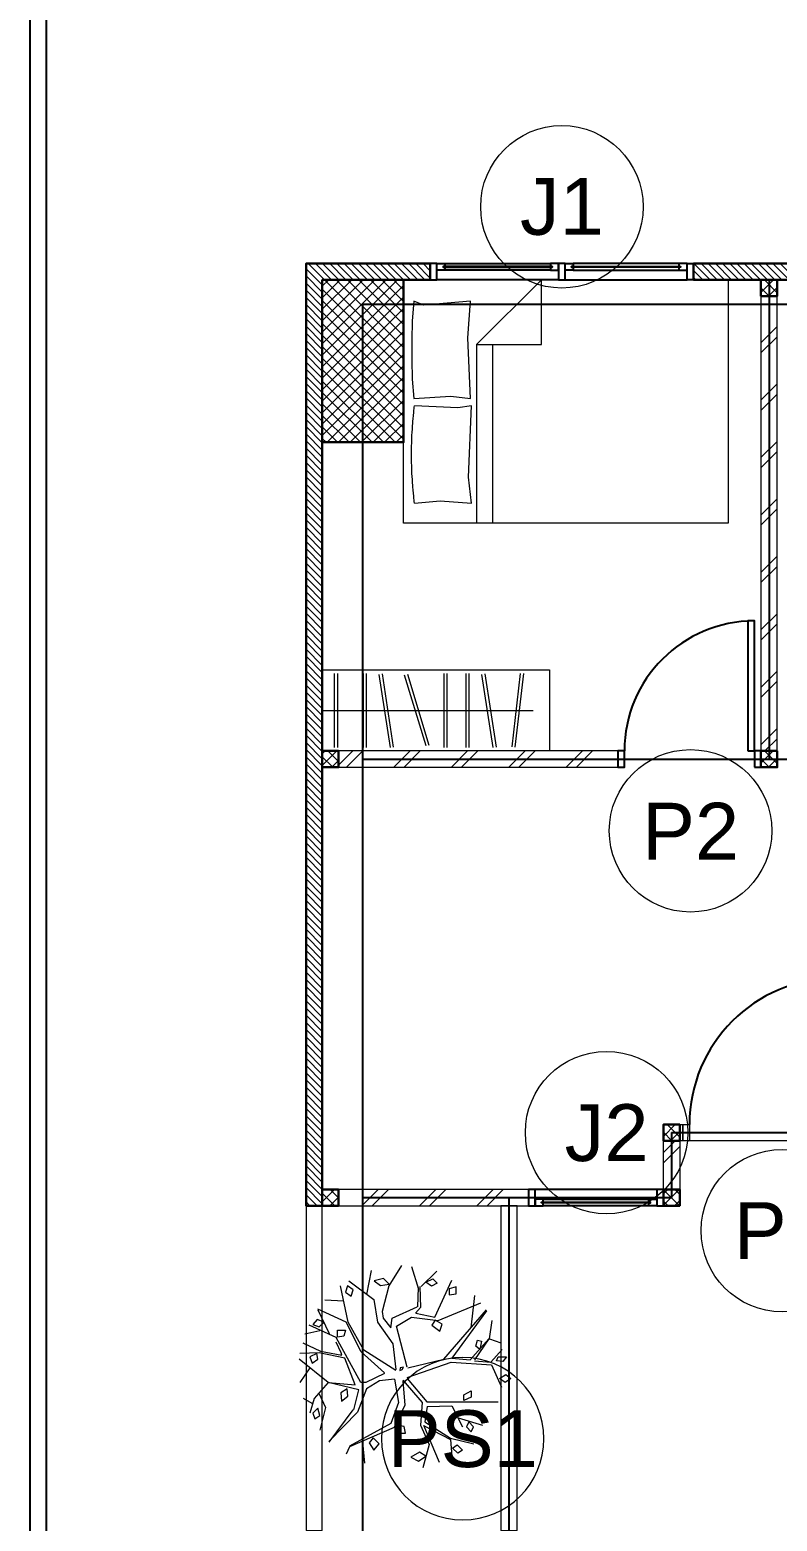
# Model space of a CAD drawing. Header units: millimetres. Extents: x -108 to 357, y -17 to 192.
# Drawn here: x 119.12 to 123.72, y 6.1 to 15.29 of the extents above; entities that cross this region are included whole.
import ezdxf
from ezdxf.enums import TextEntityAlignment as Align

# ---------------------------------------------------------------- set-up
doc = ezdxf.new("R2010")
doc.units = ezdxf.units.MM
for name, color, linetype, lineweight in [('ars', 11, 'Continuous', 0), ('KACA', 151, 'Continuous', 5), ('KOL', 1, 'Continuous', 30), ('KOLOM', 4, 'Continuous', 9), ('lan', 7, 'Continuous', 15), ('NOT', 7, 'Continuous', 20), ('POHON', 62, 'Continuous', 5), ('tem', 5, 'Continuous', 20)]:
    doc.layers.add(name, color=color, linetype=linetype, lineweight=lineweight)
doc.layers.add('as', color=1, linetype='Continuous', plot=False)
doc.layers.add('Kusen', color=30, linetype='Continuous')
doc.styles.add('ATTR', font='romans.shx', dxfattribs={"width": 0.8, "height": 0.56})
doc.styles.add('S', font='simplex', dxfattribs={"width": 0.75})
doc.styles.get("Standard").update_dxf_attribs({"font": 'arial.ttf'})
pattern_1 = [(45, (0.09994, 0.1431), (-0.1767767, 0.1767767), []), (45, (0.16244, 0.1431), (-0.1767767, 0.1767767), [])]

# ---------------------------------------------------------------- blocks, each defined once
blk = doc.blocks.new('NAV')
blk.add_circle((0, -0.4), 0.4)
at = {"style": 'S', "width": 0.75, "flags": 4}
blk.add_attdef('AV', text='', height=0.3, dxfattribs=at).set_placement((0, -0.4), align=Align.MIDDLE)
blk = doc.blocks.new('bola-3')
at = {"layer": 'POHON'}
for p, q in [((-0.799, 1.609), (-0.703, 2.138)), ((-0.045, 2.245), (-0.318, 1.803)), ((0.177, 2.226), (0.328, 1.732)), ((0.387, 1.789), (0.731, 2.125)), ((-1.212, 1.009), (-1.377, 1.803)), ((-1.198, 1.908), (-0.648, 1.503)), ((-0.318, 1.803), (-0.469, 1.238)), ((0.315, 1.344), (0.328, 1.767)), ((0.356, 1.785), (0.37, 1.327)), ((0.686, 1.115), (1.057, 1.926)), ((-1.308, 1.468), (-1.721, 1.485)), ((-0.648, 1.503), (-0.566, 1.009)), ((-0.249, 1.097), (0.301, 1.344)), ((0.37, 1.327), (0.26, 1.203)), ((0.755, 1.044), (1.69, 1.432)), ((1.553, 1.591), (1.47, 0.886)), ((-1.253, 1.009), (-1.872, 1.291)), ((-1.872, 1.274), (-1.625, 0.762)), ((-0.923, 0.357), (-1.253, 1.009)), ((-0.868, 0.392), (-1.212, 1.009)), ((-0.566, 1.009), (-0.236, 0.533)), ((-0.469, 1.238), (-0.442, 1.097)), ((-0.442, 1.097), (-0.277, 0.886)), ((-0.277, 0.886), (-0.249, 1.097)), ((-0.153, 0.921), (0.177, 1.115)), ((0.177, 1.115), (0.755, 1.044)), ((0.273, 1.203), (0.686, 1.115)), ((0.879, 0.198), (1.814, 1.274)), ((1.814, 1.256), (1.057, 0.216)), ((1.883, 0.639), (1.938, 1.044)), ((-1.831, 0.815), (-2.161, 0.745)), ((-1.473, 0.674), (-2.065, 0.939)), ((-0.937, -0.313), (-1.473, 0.674)), ((0.081, 0.022), (-0.153, 0.921)), ((-1.845, 0.339), (-2.271, 0.322)), ((-2.202, 0.551), (-1.817, 0.374)), ((-1.281, 0.216), (-1.845, 0.339)), ((-1.817, 0.374), (-1.35, 0.286)), ((-1.363, 0.339), (-1.473, 0.568)), ((-1.35, 0.286), (-1.363, 0.339)), ((-0.414, -0.102), (-0.923, 0.357)), ((-0.167, -0.049), (-0.868, 0.392)), ((-0.236, 0.533), (-0.167, -0.031)), ((1.456, 0.18), (1.869, 0.639)), ((1.869, 0.639), (1.553, 0.18)), ((1.883, 0.639), (2.13, 0.551)), ((1.91, 0.128), (2.158, 0.41)), ((-1.652, -0.313), (-2.285, 0.198)), ((-2.051, 0.004), (-2.271, -0.313)), ((-1.061, -0.366), (-1.281, 0.216)), ((0.081, -0.207), (1.044, 0.128)), ((0.095, 0.004), (0.879, 0.198)), ((1.044, 0.128), (1.924, 0.075)), ((1.057, 0.216), (1.456, 0.18)), ((1.553, 0.163), (1.91, 0.128)), ((1.924, 0.075), (2.144, -0.419)), ((-1.652, -0.313), (-1.955, -0.666)), ((-0.978, -0.472), (-1.652, -0.313)), ((-1.639, -0.313), (-1.061, -0.366)), ((-0.827, -0.313), (-0.937, -0.313)), ((-0.414, -0.119), (-0.827, -0.313)), ((-0.524, -0.278), (-0.813, -0.454)), ((-0.194, -0.243), (-0.524, -0.278)), ((-0.194, -0.243), (-0.112, -0.754)), ((-0.015, -0.26), (0.411, -0.754)), ((-0.015, -0.278), (0.026, -0.807)), ((0.081, -0.225), (0.507, -0.736)), ((-1.845, -0.56), (-1.707, -0.86)), ((-1.088, -0.913), (-0.978, -0.472)), ((-0.813, -0.454), (-1.006, -0.966)), ((-1.996, -0.772), (-2.189, -0.666)), ((-1.955, -0.666), (-2.051, -0.983)), ((-1.707, -0.86), (-1.831, -1.354)), ((-1.625, -1.618), (-1.102, -0.913)), ((-1.006, -0.966), (-1.625, -1.6)), ((-0.112, -0.754), (-0.277, -1.213)), ((0.026, -0.807), (-0.208, -1.301)), ((0.411, -0.754), (0.37, -1.248)), ((0.521, -0.842), (0.466, -1.177)), ((0.507, -0.736), (2.075, -0.736)), ((0.521, -0.842), (1.057, -0.825)), ((1.057, -0.825), (1.291, -1.283)), ((-0.277, -1.213), (-1.185, -1.706)), ((-0.208, -1.301), (-1.185, -1.724)), ((0.37, -1.248), (0.562, -1.671)), ((0.438, -1.248), (0.782, -2.059)), ((0.452, -1.265), (1.03, -1.565)), ((0.466, -1.177), (1.03, -1.53)), ((1.195, -1.089), (1.731, -1.248)), ((-0.896, -1.618), (-0.854, -2.077)), ((1.03, -1.53), (1.539, -1.653)), ((1.03, -1.565), (1.057, -1.936)), ((-1.185, -1.724), (-1.253, -1.883)), ((0.562, -1.671), (0.425, -2.182))]:
    blk.add_line(p, q, dxfattribs=at)
for points in [[(-0.435, 1.966), (-0.641, 1.913), (-0.504, 1.807), (-0.311, 1.842)], [(-1.226, 1.803), (-1.267, 1.662), (-1.143, 1.573), (-1.102, 1.715)], [(0.49, 1.882), (0.641, 1.953), (0.738, 1.864), (0.614, 1.794)], [(1.155, 1.778), (1.001, 1.734), (1.001, 1.602), (1.155, 1.624)], [(-1.735, 1.009), (-1.886, 1.062), (-1.982, 0.956), (-1.845, 0.903)], [(0.691, 1.051), (0.622, 0.941), (0.794, 0.809), (0.846, 0.963)], [(-1.441, 0.676), (-1.441, 0.831), (-1.269, 0.831), (-1.303, 0.698)], [(1.671, 0.412), (1.585, 0.478), (1.62, 0.61), (1.706, 0.588)], [(-1.9, 0.322), (-2.051, 0.251), (-1.996, 0.11), (-1.872, 0.198)], [(-0.002, 0.022), (-0.07, 0.004), (-0.084, -0.049), (-0.029, -0.031)], [(2.034, 0.163), (2.075, 0.251), (2.254, 0.251), (2.171, 0.145)], [(2.099, -0.225), (2.237, -0.137), (2.347, -0.225), (2.223, -0.313)], [(-1.236, -0.454), (-1.374, -0.543), (-1.36, -0.719), (-1.222, -0.613)], [(1.319, -0.706), (1.319, -0.582), (1.484, -0.494), (1.484, -0.635)], [(-1.872, -0.878), (-1.982, -0.983), (-1.941, -1.107), (-1.831, -1.036)], [(-0.167, -1.261), (-0.167, -1.367), (-0.098, -1.42), (0.04, -1.42), (0.012, -1.279), (-0.07, -1.261)], [(1.43, -1.175), (1.379, -1.285), (1.482, -1.396), (1.534, -1.285)], [(-0.667, -1.528), (-0.753, -1.638), (-0.65, -1.792), (-0.53, -1.66)], [(0.485, -1.924), (0.347, -1.836), (0.158, -1.947), (0.33, -2.035)], [(1.069, -1.748), (1.173, -1.682), (1.293, -1.792), (1.19, -1.858)]]:
    blk.add_lwpolyline(points, close=True, dxfattribs=at)
at = {"layer": 'POHON', "style": 'ATTR', "width": 0.8, "flags": 9}
blk.add_attdef('ESTCODE', (-0.07, 0.004), '', height=0.00000926, dxfattribs=at)
blk = doc.blocks.new('k2')
at = {"layer": 'ars'}
h = blk.add_hatch(dxfattribs=at)
h.set_pattern_fill('_USER', color=256, scale=0.05, angle=45, double=1, pattern_type=0)
h.set_pattern_definition([(45, (0, -5), (-0.03535534, 0.03535534), []), (135, (0, -5), (-0.03535534, -0.03535534), [])])
h.paths.add_polyline_path([(-0.25, -0.5), (0.25, -0.5), (0.25, 0.5), (-0.25, 0.5)])
at = {"layer": 'KOL'}
blk.add_lwpolyline([(-0.25, -0.5), (0.25, -0.5), (0.25, 0.5), (-0.25, 0.5)], close=True, dxfattribs=at)
blk = doc.blocks.new('T. J1')
at = {"layer": 'Kusen'}
for p, q in [((-0.7188, 0.1), (-0.0688, 0.1)), ((0.7212, 0.1), (0.0712, 0.1)), ((-0.0188, 0), (-0.7688, 0)), ((-0.0688, 0.06), (-0.7188, 0.06)), ((0.0212, 0), (0.7712, 0)), ((0.0712, 0.06), (0.7212, 0.06))]:
    blk.add_line(p, q, dxfattribs=at)
for points in [[(-0.8088, 0), (-0.7688, 0), (-0.7688, 0.1), (-0.8088, 0.1)], [(-0.0188, 0), (0.0212, 0), (0.0212, 0.1), (-0.0188, 0.1)], [(0.8112, 0), (0.7712, 0), (0.7712, 0.1), (0.8112, 0.1)]]:
    blk.add_lwpolyline(points, close=True, dxfattribs=at)
for points in [[(-0.7188, 0.0775), (-0.7188, 0.06), (-0.7688, 0.06), (-0.7688, 0.1), (-0.7188, 0.1), (-0.7188, 0.0825), (-0.7288, 0.0825), (-0.7288, 0.0775), (-0.7188, 0.0775)], [(-0.0688, 0.0775), (-0.0688, 0.06), (-0.0188, 0.06), (-0.0188, 0.1), (-0.0688, 0.1), (-0.0688, 0.0825), (-0.0588, 0.0825), (-0.0588, 0.0775), (-0.0688, 0.0775)], [(0.0712, 0.0775), (0.0712, 0.06), (0.0212, 0.06), (0.0212, 0.1), (0.0712, 0.1), (0.0712, 0.0825), (0.0612, 0.0825), (0.0612, 0.0775), (0.0712, 0.0775)], [(0.7212, 0.0775), (0.7212, 0.06), (0.7712, 0.06), (0.7712, 0.1), (0.7212, 0.1), (0.7212, 0.0825), (0.7312, 0.0825), (0.7312, 0.0775), (0.7212, 0.0775)]]:
    blk.add_lwpolyline(points, dxfattribs=at)
at = {"layer": 'Kusen', "color": 141}
for points in [[(-0.7288, 0.0775), (-0.0588, 0.0775), (-0.0588, 0.0825), (-0.7288, 0.0825)], [(0.7312, 0.0775), (0.0612, 0.0775), (0.0612, 0.0825), (0.7312, 0.0825)]]:
    blk.add_lwpolyline(points, close=True, dxfattribs=at)
blk = doc.blocks.new('P.80')
at = {"layer": 'Kusen'}
for points in [[(-69.8094, -74.8368), (-69.7694, -74.8368), (-69.7694, -74.0368), (-69.8094, -74.0368)], [(-70.6094, -74.9368), (-70.5694, -74.9368), (-70.5694, -74.8368), (-70.6094, -74.8368)], [(-69.7694, -74.9368), (-69.7294, -74.9368), (-69.7294, -74.8368), (-69.7694, -74.8368)]]:
    blk.add_lwpolyline(points, close=True, dxfattribs=at)
blk.add_arc((-69.7694, -74.8368), 0.8, 90, 180, dxfattribs=at)
blk = doc.blocks.new('K 10.10')
at = {"layer": 'ars'}
h = blk.add_hatch(dxfattribs=at)
h.set_pattern_fill('_USER', color=256, scale=0.05, angle=45, double=1, pattern_type=0)
h.set_pattern_definition([(45, (0, 0), (-0.035355339, 0.035355339), []), (135, (0, 0), (-0.035355339, -0.035355339), [])])
h.paths.add_polyline_path([(1560.5383, 1380.4069), (1560.6383, 1380.4069), (1560.6383, 1380.5069), (1560.5383, 1380.5069)])
at = {"layer": 'KOL'}
blk.add_lwpolyline([(1560.5383, 1380.4069), (1560.6383, 1380.4069), (1560.6383, 1380.5069), (1560.5383, 1380.5069)], close=True, dxfattribs=at)
blk = doc.blocks.new('P-90')
at = {"layer": 'Kusen'}
blk.add_lwpolyline([(374.6908, -21.5979), (374.7408, -21.5979), (374.7408, -22.4979), (374.6908, -22.4979)], close=True, dxfattribs=at)
at = {"layer": 'Kusen', "lineweight": 9}
for points in [[(373.8008, -22.4979), (373.8408, -22.4979), (373.8408, -22.5979), (373.8008, -22.5979)], [(374.7408, -22.4979), (374.7808, -22.4979), (374.7808, -22.5979), (374.7408, -22.5979)]]:
    blk.add_lwpolyline(points, close=True, dxfattribs=at)
at = {"layer": 'Kusen'}
blk.add_arc((374.7408, -22.4979), 0.9, 90, 180, dxfattribs=at)
blk = doc.blocks.new('BED1')
at = {"color": 0, "linetype": 'Continuous'}
for points in [[(1.9976, 0), (1.9976, 1.4976), (0, 1.4976), (0, 0), (1.9976, 0)], [(1.5484, 1.0993), (1.1489, 1.0993), (1.1489, 1.4976), (1.5484, 1.0993)], [(1.9346, 1.3656), (1.9443, 1.2458), (1.9467, 1.1259), (1.9467, 1.0061), (1.9443, 0.8862), (1.9346, 0.7663), (1.707, 0.7809), (1.586, 0.7663), (1.6017, 1.1404), (1.586, 1.3656), (1.8717, 1.3426), (1.9346, 1.3656)], [(1.4492, 1.0993), (1.4492, 0)], [(1.5484, 1.0993), (1.5484, 0)], [(1.9298, 0.1235), (1.7724, 0.138), (1.5799, 0.1235), (1.5981, 0.2833), (1.5799, 0.7228), (1.6634, 0.7094), (1.9298, 0.7228)], [(1.9298, 0.1235), (1.931, 0.1332), (1.9322, 0.1429), (1.9334, 0.1513), (1.9346, 0.161), (1.9346, 0.1707), (1.9358, 0.1804), (1.937, 0.1889), (1.9383, 0.1985), (1.9383, 0.2082), (1.9395, 0.2179), (1.9407, 0.2264), (1.9407, 0.2361), (1.9419, 0.2458), (1.9419, 0.2542), (1.9431, 0.2639), (1.9431, 0.2736), (1.9443, 0.2833), (1.9443, 0.2918), (1.9455, 0.3015), (1.9455, 0.3111), (1.9455, 0.3208), (1.9467, 0.3293), (1.9467, 0.339), (1.9467, 0.3487), (1.9467, 0.3584), (1.9479, 0.3668), (1.9479, 0.3765), (1.9479, 0.3862), (1.9479, 0.3959), (1.9479, 0.4044), (1.9479, 0.414), (1.9479, 0.4237), (1.9479, 0.4334), (1.9479, 0.4419), (1.9479, 0.4516), (1.9479, 0.4613), (1.9479, 0.4709), (1.9479, 0.4794), (1.9467, 0.4891), (1.9467, 0.4988), (1.9467, 0.5085), (1.9467, 0.5169), (1.9455, 0.5266), (1.9455, 0.5363), (1.9455, 0.546), (1.9443, 0.5545), (1.9443, 0.5642), (1.9431, 0.5738), (1.9431, 0.5835), (1.9419, 0.592), (1.9419, 0.6017), (1.9407, 0.6114), (1.9407, 0.6199), (1.9395, 0.6295), (1.9383, 0.6392), (1.9383, 0.6489), (1.937, 0.6574), (1.9358, 0.6671), (1.9346, 0.6768), (1.9346, 0.6864), (1.9334, 0.6949), (1.9322, 0.7046), (1.931, 0.7143), (1.9298, 0.7228)]]:
    blk.add_lwpolyline(points, dxfattribs=at)
blk = doc.blocks.new('LEMARI1')
for points in [[(0.6998, 0.4988), (-0.6998, 0.4988)], [(-0.6998, 0), (0.6998, 0), (0.6998, 0.4988), (-0.6998, 0.4988), (-0.6998, 0)], [(-0.5387, 0.4758), (-0.4855, 0.023)], [(-0.4685, 0.0254), (-0.5206, 0.477)], [(-0.3002, 0.4746), (-0.3705, 0.0242)], [(-0.3523, 0.0218), (-0.2821, 0.4709)], [(-0.2034, 0.477), (-0.2034, 0.0218)], [(-0.1852, 0.0218), (-0.1852, 0.477)], [(-0.0678, 0.477), (-0.0678, 0.0218)], [(-0.0496, 0.0218), (-0.0496, 0.477)], [(0.1755, 0.4722), (0.0436, 0.0363)], [(0.0605, 0.0315), (0.1937, 0.4673)], [(0.3317, 0.4746), (0.2627, 0.0242)], [(0.2797, 0.0218), (0.3499, 0.4709)], [(0.4286, 0.477), (0.4286, 0.0218)], [(0.4467, 0.0218), (0.4467, 0.477)], [(0.6053, 0.477), (0.6053, 0.0218)], [(0.6235, 0.0218), (0.6235, 0.477)], [(0.6998, 0.2494), (-0.5993, 0.2494)]]:
    blk.add_lwpolyline(points)
blk = doc.blocks.new('T. J2')
at = {"layer": 'KACA', "color": 141}
blk.add_lwpolyline([(-0.3792, 0.0775), (0.2908, 0.0775), (0.2908, 0.0825), (-0.3792, 0.0825)], close=True, dxfattribs=at)
at = {"layer": 'Kusen'}
for p, q in [((-0.3692, 0.1), (0.2808, 0.1)), ((-0.4192, 0), (0.3308, 0)), ((0.2808, 0.06), (-0.3692, 0.06))]:
    blk.add_line(p, q, dxfattribs=at)
for points in [[(-0.4592, 0), (-0.4192, 0), (-0.4192, 0.1), (-0.4592, 0.1)], [(0.3308, 0), (0.3708, 0), (0.3708, 0.1), (0.3308, 0.1)]]:
    blk.add_lwpolyline(points, close=True, dxfattribs=at)
for points in [[(-0.3692, 0.0775), (-0.3692, 0.06), (-0.4192, 0.06), (-0.4192, 0.1), (-0.3692, 0.1), (-0.3692, 0.0825), (-0.3792, 0.0825), (-0.3792, 0.0775), (-0.3692, 0.0775)], [(0.2808, 0.0775), (0.2808, 0.06), (0.3308, 0.06), (0.3308, 0.1), (0.2808, 0.1), (0.2808, 0.0825), (0.2908, 0.0825), (0.2908, 0.0775), (0.2808, 0.0775)]]:
    blk.add_lwpolyline(points, dxfattribs=at)
blk = doc.blocks.new('A-2')
at = {"layer": 'ars'}
h = blk.add_hatch(dxfattribs=at)
h.set_pattern_fill('ANSI31', color=256, scale=0.25, angle=180, style=0)
h.set_pattern_definition([(135, (-37.18285, 6.66774), (0.02209709, 0.02209709), [])])
h.paths.add_polyline_path([(-36.4178, 14.4677), (-37.0828, 14.4677), (-37.1828, 14.4677), (-37.1828, 8.6677), (-37.0828, 8.6677), (-37.0828, 14.3677), (-36.4178, 14.3677)])
h = blk.add_hatch(dxfattribs=at)
h.set_pattern_fill('ANSI31', color=256, scale=0.25, angle=180, style=0)
h.set_pattern_definition([(135, (-524.11158, -325.731844), (0.0220970869, 0.0220970869), [])])
h.paths.add_polyline_path([(-34.7978, 14.3677), (-33.8728, 14.3677), (-33.8728, 14.4677), (-34.7978, 14.4677)])
h = blk.add_hatch(dxfattribs=at)
h.set_pattern_fill('TEMBOK', color=256, scale=0.25)
h.set_pattern_definition(pattern_1)
h.paths.add_polyline_path([(-34.2828, 11.4677), (-34.3828, 11.4677), (-34.3828, 14.2677), (-34.2828, 14.2677)])
h = blk.add_hatch(dxfattribs=at)
h.set_pattern_fill('TEMBOK', color=256, scale=0.25)
h.set_pattern_definition(pattern_1)
h.paths.add_polyline_path([(-36.9828, 11.3677), (-35.2628, 11.3677), (-35.2628, 11.4677), (-36.9828, 11.4677)])
h = blk.add_hatch(dxfattribs=at)
h.set_pattern_fill('TEMBOK', color=256, scale=0.25)
h.set_pattern_definition([(45, (-0.50006, -6.2569), (-0.1767767, 0.1767767), []), (45, (-0.43756, -6.2569), (-0.1767767, 0.1767767), [])])
h.paths.add_polyline_path([(-34.8828, 8.7677), (-34.9828, 8.7677), (-34.9828, 9.0677), (-34.8828, 9.0677)])
h = blk.add_hatch(dxfattribs=at)
h.set_pattern_fill('TEMBOK', color=256, scale=0.25)
h.set_pattern_definition([(45, (-0.45006, -2.5569), (-0.1767767, 0.1767767), []), (45, (-0.38756, -2.5569), (-0.1767767, 0.1767767), [])])
h.paths.add_polyline_path([(-36.9828, 8.6677), (-35.8128, 8.6677), (-35.8128, 8.7677), (-36.9828, 8.7677)])
for p, q in [((-38.8828, 17.0677), (-38.8828, -0.2323)), ((-38.7828, 16.7677), (-38.7828, -0.1323))]:
    blk.add_line(p, q)
at = {"layer": 'as'}
for p, q in [((-34.3328, 14.3677), (-34.3328, 11.4177)), ((-36.8328, 14.2177), (37.5672, 14.2177)), ((-36.8328, 1.1177), (-36.8328, 14.2177)), ((-36.8328, 11.4177), (-30.6328, 11.4177)), ((-34.9328, 9.1177), (-34.9328, 8.7177)), ((-34.9328, 9.1177), (-33.8328, 9.1177)), ((-36.8328, 8.7177), (-34.9328, 8.7177)), ((-35.9328, 6.6177), (-35.9328, 8.7177))]:
    blk.add_line(p, q, dxfattribs=at)
at = {"layer": 'KOL'}
blk.add_lwpolyline([(-36.4178, 14.4677), (-37.0828, 14.4677), (-37.1828, 14.4677), (-37.1828, 8.6677), (-37.0828, 8.6677), (-37.0828, 14.3677), (-36.4178, 14.3677), (-36.4178, 14.4677)], dxfattribs=at)
blk.add_lwpolyline([(-34.7978, 14.3677), (-33.8728, 14.3677), (-33.8728, 14.4677), (-34.7978, 14.4677)], close=True, dxfattribs=at)
at = {"layer": 'lan'}
blk.add_line((-33.9228, 9.0677), (-34.8228, 9.0677), dxfattribs=at)
for points in [[(-37.1828, 6.6677), (-37.0828, 6.6677), (-37.0828, 8.6677), (-37.1828, 8.6677)], [(-35.9828, 6.6677), (-35.8828, 6.6677), (-35.8828, 8.6677), (-35.9828, 8.6677)]]:
    blk.add_lwpolyline(points, close=True, dxfattribs=at)
at = {"layer": 'tem'}
for points in [[(-34.3828, 11.4677), (-34.2828, 11.4677), (-34.2828, 14.2677), (-34.3828, 14.2677)], [(-35.2628, 11.4677), (-36.9828, 11.4677), (-36.9828, 11.3677), (-35.2628, 11.3677)], [(-34.8628, 9.0677), (-34.8828, 9.0677), (-34.8828, 9.1677), (-34.8628, 9.1677)], [(-34.8828, 8.7677), (-34.9828, 8.7677), (-34.9828, 9.0677), (-34.8828, 9.0677)], [(-35.8128, 8.7677), (-36.9828, 8.7677), (-36.9828, 8.6677), (-35.8128, 8.6677)]]:
    blk.add_lwpolyline(points, close=True, dxfattribs=at)
at = {"layer": 'ars', "xscale": -1}
for name, p in [('BED1', (-34.5853, 12.8702)), ('LEMARI1', (-36.3831, 11.4677))]:
    blk.add_blockref(name, p, dxfattribs=at)
at = {"layer": 'KOL', "rotation": 180}
blk.add_blockref('k2', (-36.8328, 13.8677), dxfattribs=at)
at = {"layer": 'KOLOM', "extrusion": (0, 0, -1), "xscale": -1, "zscale": -1, "rotation": 180}
for p in [(-1526.2555, 1394.7746), (-1523.5555, 1391.8746), (-1526.2555, 1391.8746), (-1525.6555, 1389.5746), (-1523.5555, 1389.1746), (-1525.6555, 1389.1746)]:
    blk.add_blockref('K 10.10', p, dxfattribs=at)
at = {"layer": 'Kusen'}
for name, p in [('T. J1', (-35.609, 14.3677)), ('P.80', (35.3465, 86.3046)), ('P-90', (-408.6636, 31.6656))]:
    blk.add_blockref(name, p, dxfattribs=at)
at = {"layer": 'Kusen', "rotation": 180}
blk.add_blockref('T. J2', (-35.4421, 8.7677), dxfattribs=at)
at = {"layer": 'POHON', "linetype": 'ByBlock', "lineweight": -3, "xscale": 0.28125, "yscale": 0.28125, "zscale": 0.28125}
blk.add_blockref('bola-3', (-36.5828, 7.6677), dxfattribs=at)

msp = doc.modelspace()

# ---------------------------------------------------------------- block references
msp.add_blockref('A-2', (158.00671, -0.62199))
at = {"layer": 'NOT'}
ref = msp.add_blockref('NAV', (122.39886, 13.69575), dxfattribs=dict(at, xscale=1.25, yscale=1.25, zscale=1.25, rotation=180))
ref.add_attrib('AV', 'J1', dxfattribs={"layer": '0', "height": 0.35, "flags": 4}).set_placement((122.39886, 14.19575), align=Align.MIDDLE)
ref = msp.add_blockref('NAV', (123.19079, 9.85402), dxfattribs=dict(at, xscale=1.25, yscale=1.25, zscale=1.25, rotation=180))
ref.add_attrib('AV', 'P2', dxfattribs={"layer": '0', "height": 0.35, "flags": 4}).set_placement((123.19079, 10.35402), align=Align.MIDDLE)
ref = msp.add_blockref('NAV', (122.67386, 7.99575), dxfattribs=dict(at, xscale=1.25, yscale=1.25, zscale=1.25, rotation=180))
ref.add_attrib('AV', 'J2', dxfattribs={"layer": '0', "height": 0.35, "flags": 4}).set_placement((122.67386, 8.49575), align=Align.MIDDLE)
ref = msp.add_blockref('NAV', (123.75549, 7.3926), dxfattribs=dict(at, xscale=1.25, yscale=1.25, zscale=1.25, rotation=180))
ref.add_attrib('AV', 'P1', dxfattribs={"layer": '0', "height": 0.35, "flags": 4}).set_placement((123.75549, 7.8926), align=Align.MIDDLE)
ref = msp.add_blockref('NAV', (121.78854, 7.11159), dxfattribs=dict(at, xscale=-1.25, yscale=1.25, zscale=1.25))
ref.add_attrib('AV', 'PS1', dxfattribs={"layer": '0', "height": 0.35, "flags": 4}).set_placement((121.78854, 6.61159), align=Align.MIDDLE)

doc.saveas('drawing.dxf')
